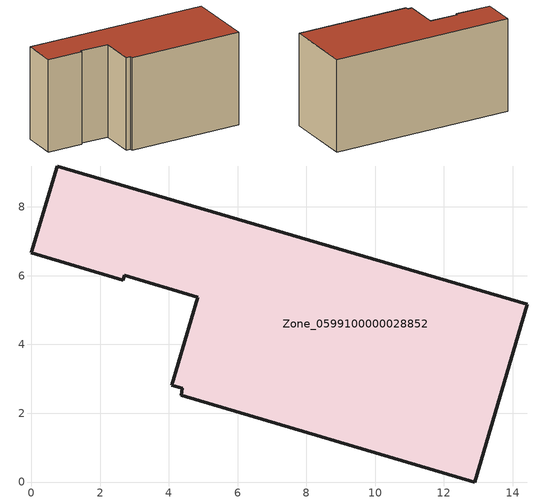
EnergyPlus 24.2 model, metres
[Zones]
Zone_0599100000028852
 floor ground (C_G): 4.39,2.72 4.08,2.82 4.84,5.38 2.71,6.01 2.67,5.87 0,6.66 0.76,9.19 14.42,5.17 12.89,0 4.37,2.52 z0
 wall outside (C_F): 14.42,5.17 0.76,9.19 0,6.66 2.67,5.87 2.71,6.01 4.84,5.38 4.08,2.82 4.39,2.72 4.37,2.52 12.89,0 14.42,5.17 z0:7.26
 roof outside (C_R): 4.08,2.82 4.39,2.72 4.37,2.52 12.89,0 14.42,5.17 0.76,9.19 0,6.66 2.67,5.87 2.71,6.01 4.84,5.38 z7.26
[BUILDING]
Pand.0599100000028852: North Axis=0; Terrain=City; Loads Convergence Tolerance Value=0.04; Temperature Convergence Tolerance Value=0.4; Solar Distribution=FullExterior; Maximum Number of Warmup Days=25; Minimum Number of Warmup Days=1
[Site:Location]
Rotterdam.The.Hague.AP_ZH_NLD Design_Conditions: Latitude=51.96; Longitude=4.45; Time Zone=1; Elevation=-4.5
[SITE:GROUNDTEMPERATURE:BUILDINGSURFACE]
18, 18, 18, 18, 18, 18, 18, 18, 18, 18, 18, 18
[MATERIAL] Thermal Absorptance=0.9; Solar Absorptance=0.7; Visible Absorptance=0.7
Name | Roughness | Thickness | Conductivity | Density | Specific Heat
G.TC.1975-1991 | MediumSmooth | 0.15 | 0.288461 | 540 | 1210
F.TC.1975-1991 | Rough | 0.3 | 0.230769 | 1920 | 840
R.TC.1975-1991 | MediumRough | 0.2 | 0.153846 | 1500 | 1000
[CONSTRUCTION]
C_G: G.TC.1975-1991
C_F: F.TC.1975-1991
C_R: R.TC.1975-1991
[ZONE]
Zone_0599100000028852: Type=1; Multiplier=1; Ceiling Height=Autocalculate; Volume=Autocalculate; Floor Area=autocalculate; Part of Total Floor Area=Yes
[ZONEINFILTRATION:DESIGNFLOWRATE]
Infil_Zone_0599100000028852: Zone or ZoneList or Space or SpaceList=Zone_0599100000028852; Schedule=AlwaysOn; Design Flow Rate Calculation Method=Flow/Area; Flow Rate per Floor Area=0.003; Constant Term Coefficient=1; Temperature Term Coefficient=0; Velocity Term Coefficient=0; Velocity Squared Term Coefficient=0
[HVACTEMPLATE:ZONE:IDEALLOADSAIRSYSTEM]
Zone_0599100000028852: Maximum Heating Supply Air Temperature=50; Minimum Cooling Supply Air Temperature=13; Maximum Heating Supply Air Humidity Ratio=0.0156; Minimum Cooling Supply Air Humidity Ratio=0.0077; Heating Limit=NoLimit; Cooling Limit=NoLimit; Dehumidification Control Type=ConstantSensibleHeatRatio; Cooling Sensible Heat Ratio=0.7; Dehumidification Setpoint=60; Humidification Control Type=None; Humidification Setpoint=30; Outdoor Air Method=None; Outdoor Air Flow Rate per Person=0.00944; Outdoor Air Flow Rate per Zone Floor Area=0; Outdoor Air Flow Rate per Zone=0; Demand Controlled Ventilation Type=None; Outdoor Air Economizer Type=NoEconomizer; Heat Recovery Type=None; Sensible Heat Recovery Effectiveness=0.7; Latent Heat Recovery Effectiveness=0.65
[ZONECONTROL:THERMOSTAT]
ThermostatControl_Zone_0599100000028852: Zone or ZoneList=Zone_0599100000028852; Control Type Schedule=DualSetpointControlType; Control 1=Thermostat_Zone_0599100000028852; Temperature Difference Between Cutout And Setpoint=0
[THERMOSTATSETPOINT:DUALSETPOINT]
Thermostat_Zone_0599100000028852: Heating Setpoint Temperature Schedule=HeatingSetpoint_Zone_0599100000028852; Cooling Setpoint Temperature Schedule=CoolingSetpoint_Zone_0599100000028852
[SCHEDULE:COMPACT]
HeatingSetpoint_Zone_0599100000028852: Through: 12/31, For: AllDays, Until: 24:00, 21
CoolingSetpoint_Zone_0599100000028852: Through: 12/31, For: AllDays, Until: 24:00, 24
DualSetpointControlType: Through: 12/31, For: AllDays, Until: 24:00, 4
AlwaysOn: Through: 12/31, For: AllDays, Until: 24:00, 1
